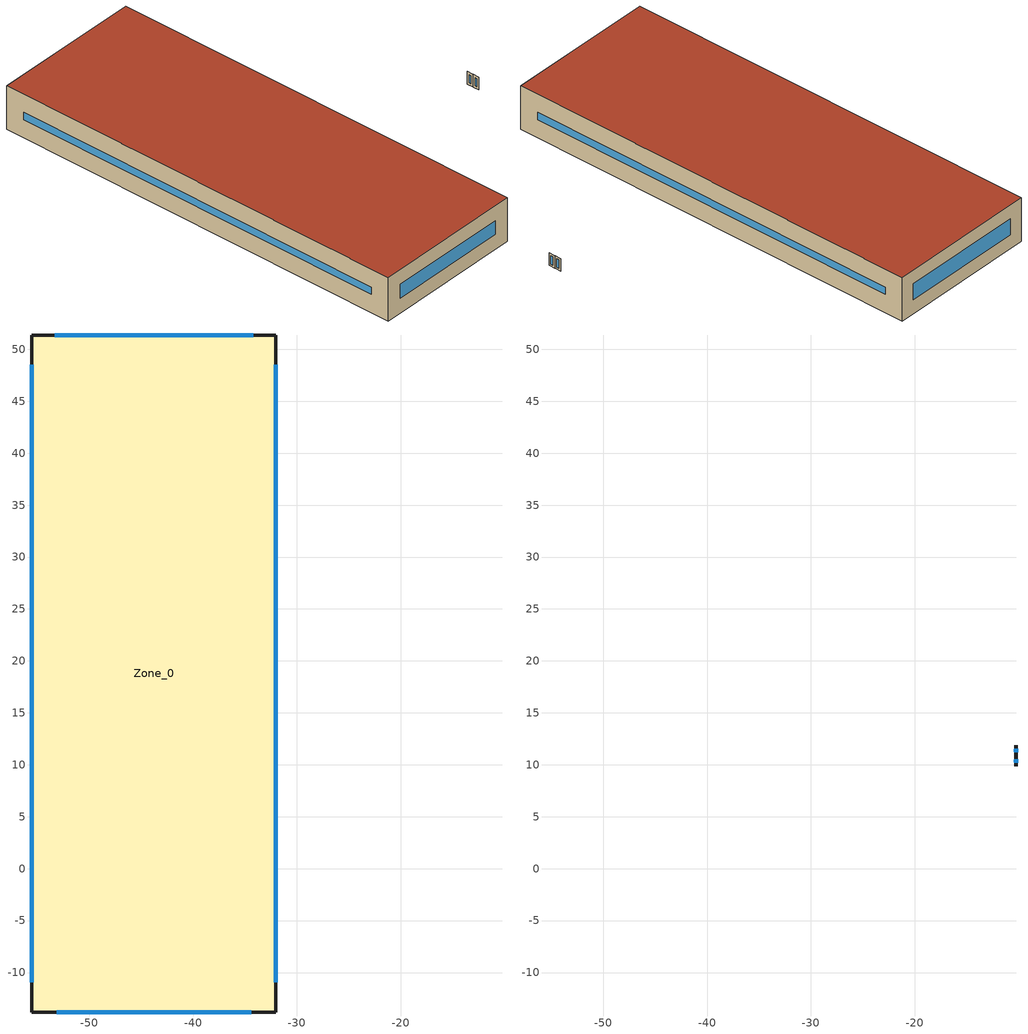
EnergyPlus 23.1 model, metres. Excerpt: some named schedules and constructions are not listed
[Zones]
Zone_0
 floor outside (90.1-2019 Nonresidential CZ 0 Exterior Floor (Mass)): -55.51,-13.8 -55.51,51.38 -32.03,51.38 -32.03,-13.8 z44.23
 wall outside (90.1-2019 Nonresidential CZ 0 Exterior Wall (Mass)): -55.51,-13.8 -32.03,-13.8 -32.03,51.38 -55.51,51.38 -55.51,-13.8 z44.23:51.12
 window (90.1-2019 Nonresidential CZ 0 Glazing (Operable)): -53.14,-13.8 -34.4,-13.8 z46.59:48.75; -32.03,-10.92 -32.03,48.5 / -55.51,48.5 -55.51,-10.92 z47.11:48.24; -34.21,51.38 -53.33,51.38 z46.4:48.94
 roof outside (90.1-2019 Nonresidential CZ 0 Exterior Roof (Mass)): -55.51,-13.8 -32.03,-13.8 -32.03,51.38 -55.51,51.38 z51.12
Zone_1
 wall outside (90.1-2019 Nonresidential CZ 0 Exterior Wall (Mass)): -10.25,9.87 -10.25,10.85 / -10.29,10.85 -10.29,9.87 z45.43:47.43
 window (90.1-2019 Nonresidential CZ 0 Glazing (Operable)): -10.25,10.18 -10.25,10.54 z45.74:47.12; -10.29,10.47 -10.29,10.24 z45.81:47.06
Zone_2
 wall outside (90.1-2019 Nonresidential CZ 0 Exterior Wall (Mass)): -10.25,10.88 -10.25,11.87 / -10.29,11.87 -10.29,10.88 z45.43:47.43
 window (90.1-2019 Nonresidential CZ 0 Glazing (Operable)): -10.25,11.2 -10.25,11.55 z45.74:47.12; -10.29,11.49 -10.29,11.26 z45.81:47.06
[Schedule:Week:Daily]
NatVentAvail_Zone_1_27: a3ddb982-a8b4-4c86-936a-c4b22557b94b, 8dd974ff-2852-4c96-8037-1f0c0639ccc6, 4f174872-cb69-4d49-911e-47e01b034800, 8a315eb1-c3ac-453f-b2a1-a8178dc7aa4f, 07aa7a88-ed23-4105-bd3b-93503a2eaecc, 94a025e5-d79d-481c-bd03-1745ab2c3135, 08ed23d6-d29a-4a5f-bc4a-b359d9b084d1, a3ddb982-a8b4-4c86-936a-c4b22557b94b, a3ddb982-a8b4-4c86-936a-c4b22557b94b, a3ddb982-a8b4-4c86-936a-c4b22557b94b, a3ddb982-a8b4-4c86-936a-c4b22557b94b, a3ddb982-a8b4-4c86-936a-c4b22557b94b
NatVentAvail_Zone_1_28: 5cc429c9-1219-4e54-a546-e8156ed05995, 2f0916d3-5aa8-40d5-96f4-3f4700e4f6f7, 625e7360-25c7-4b28-bf0d-b9e2e3979743, a6bee1c7-75b9-4551-be88-ef6f4c7f14a6, c565cc08-de63-4037-ba5e-1c865849f983, 22d503ba-70f1-418c-be34-201ed667244c, e8b530bf-adb3-4377-b331-dbc6495865ff, 5cc429c9-1219-4e54-a546-e8156ed05995, 5cc429c9-1219-4e54-a546-e8156ed05995, 5cc429c9-1219-4e54-a546-e8156ed05995, 5cc429c9-1219-4e54-a546-e8156ed05995, 5cc429c9-1219-4e54-a546-e8156ed05995
NatVentAvail_Zone_1_29: abbd897a-9777-4204-83c6-f36806157466, 068a6614-4034-45c6-a693-1c9bd8334cb4, d0d9f63d-119c-41df-86b0-28b5134e9281, 95681ab5-4f10-45ba-8db0-6fb9cf75d888, c565cc08-de63-4037-ba5e-1c865849f983, c565cc08-de63-4037-ba5e-1c865849f983, 3bfd8748-dcc2-4978-b0f6-b7d9a67d3ba9, abbd897a-9777-4204-83c6-f36806157466, abbd897a-9777-4204-83c6-f36806157466, abbd897a-9777-4204-83c6-f36806157466, abbd897a-9777-4204-83c6-f36806157466, abbd897a-9777-4204-83c6-f36806157466
NatVentAvail_Zone_1_30: 158afe56-b436-48b6-b396-7d04fcc8f9c3, e3a09d99-bf16-4b9a-a000-3eb5f98f27c1, 25c380fc-c16c-4d72-825c-31d45c4c22bf, d35d6cca-5cbb-4f86-b2e5-5b65c849d1a4, da57180b-e040-48f6-a7a3-54eb66db3b17, 40f15f9a-316a-4676-be47-697ba12fff61, 6c4955ba-c62a-46c2-8e0e-e7d4e53f4e69, 158afe56-b436-48b6-b396-7d04fcc8f9c3, 158afe56-b436-48b6-b396-7d04fcc8f9c3, 158afe56-b436-48b6-b396-7d04fcc8f9c3, 158afe56-b436-48b6-b396-7d04fcc8f9c3, 158afe56-b436-48b6-b396-7d04fcc8f9c3
NatVentAvail_Zone_1_31: 949aaf25-b56d-4433-8a95-d66233f922dd, 2be63cc9-cb93-4be1-b628-3933b08431c0, d0d9f63d-119c-41df-86b0-28b5134e9281, de33ce06-b5c8-481e-90ab-41b6bbc30142, a14459e3-7d5e-4b79-bfd0-cdb648643357, 887f1360-5bea-43a5-b517-235d2cf241ce, dc216ad1-d7d7-4a08-afbc-7a25ce843104, 949aaf25-b56d-4433-8a95-d66233f922dd, 949aaf25-b56d-4433-8a95-d66233f922dd, 949aaf25-b56d-4433-8a95-d66233f922dd, 949aaf25-b56d-4433-8a95-d66233f922dd, 949aaf25-b56d-4433-8a95-d66233f922dd
NatVentAvail_Zone_1_32: 51e1098d-2beb-4674-bcc4-8081044de32b, f9429194-eb63-4879-82d9-f32ec3e33e54, 6801431b-10f4-4a88-9dfd-7a423e01a8c1, 8698f10a-188a-4937-b89d-d8038f577c6f, 8be2b401-1f85-4017-9161-513b07c7c6c3, bcbb6994-f614-416e-bd99-f4ca29caf2f7, 8932cffb-88ba-40ec-9cc3-cd23a9403b30, 51e1098d-2beb-4674-bcc4-8081044de32b, 51e1098d-2beb-4674-bcc4-8081044de32b, 51e1098d-2beb-4674-bcc4-8081044de32b, 51e1098d-2beb-4674-bcc4-8081044de32b, 51e1098d-2beb-4674-bcc4-8081044de32b
NatVentAvail_Zone_1_33: 73f7a2c9-b45e-4c2d-868d-fe1ed9f3972f, ed9ecc3e-3d52-4ca0-a15e-b8f0d09b5a64, cbf6ffff-4d0f-495e-a40d-adc3c8663661, 95d068e5-d87c-462e-8a31-8932c51dae97, c056a345-c9ea-4b8e-8ae5-2ea56b0b31f6, c42679f0-4dd6-4272-af7a-d429e6d9104d, 72096df5-6473-48e7-b08f-098cfa516e1b, 73f7a2c9-b45e-4c2d-868d-fe1ed9f3972f, 73f7a2c9-b45e-4c2d-868d-fe1ed9f3972f, 73f7a2c9-b45e-4c2d-868d-fe1ed9f3972f, 73f7a2c9-b45e-4c2d-868d-fe1ed9f3972f, 73f7a2c9-b45e-4c2d-868d-fe1ed9f3972f
NatVentAvail_Zone_1_34: b4fa0a40-f68b-4589-bf0c-9132dd99a9ee, 9bb5e7c5-07ca-41cc-94d6-72b67f3fa383, e22bcd1d-7d83-47e3-baad-a6c227aadacd, 7144a67b-16c9-4c05-b0b0-3ba6d47bd805, a4bf391d-feb9-44a9-a048-a40ae14fa777, a19e3bcc-40e8-46e3-94e1-436a09226242, 9c15fd59-1a8b-46da-945b-c3cec254eff6, b4fa0a40-f68b-4589-bf0c-9132dd99a9ee, b4fa0a40-f68b-4589-bf0c-9132dd99a9ee, b4fa0a40-f68b-4589-bf0c-9132dd99a9ee, b4fa0a40-f68b-4589-bf0c-9132dd99a9ee, b4fa0a40-f68b-4589-bf0c-9132dd99a9ee
NatVentAvail_Zone_1_35: 9ac3dd83-c720-4640-9ac5-ccc74f95c989, 7fcbf270-8c33-4e28-8804-8f5077968bfa, f3358db2-ad01-44fc-a4f3-2f1cc2f61492, 1ef7d5d8-ed01-45b7-aa33-6e1e3a318a7a, e4b3be11-cf16-4669-acc2-901b115070b0, fa8d8ce7-2c50-4f86-b5da-c4ec035769b1, 39b307e6-b397-4b04-b360-e68efff6bc3a, 9ac3dd83-c720-4640-9ac5-ccc74f95c989, 9ac3dd83-c720-4640-9ac5-ccc74f95c989, 9ac3dd83-c720-4640-9ac5-ccc74f95c989, 9ac3dd83-c720-4640-9ac5-ccc74f95c989, 9ac3dd83-c720-4640-9ac5-ccc74f95c989
NatVentAvail_Zone_1_36: 7703a1ae-869c-47a3-8899-fc48b75663cc, 3e0b724a-cc3c-411d-83d7-a772b656e53d, 4b0cf2f7-36d1-4c26-8876-a6756c86e2fd, 0eecd0b2-1678-4526-9bd2-8c22e848f2d7, 74716b0b-f59b-4d16-8da8-3a25217b7f8b, 6d8a1c5e-378b-49fd-9e0e-f4d640c96486, cc8a48a4-6d60-4933-9309-7011be031f1f, 7703a1ae-869c-47a3-8899-fc48b75663cc, 7703a1ae-869c-47a3-8899-fc48b75663cc, 7703a1ae-869c-47a3-8899-fc48b75663cc, 7703a1ae-869c-47a3-8899-fc48b75663cc, 7703a1ae-869c-47a3-8899-fc48b75663cc
NatVentAvail_Zone_1_37: c565cc08-de63-4037-ba5e-1c865849f983, bc94bbaa-8cb0-4824-9b3c-f47b1ff26f80, ba5de648-9f9f-4e8d-80c8-2dbd420198b9, d4044a16-c4dd-47b3-9f93-6783278775b9, 27f65059-973a-4a21-a096-45ce2709f5ce, 9b6b7402-9aa5-420d-b6fc-a80ae0f79a26, f88fc693-dd15-47cd-8511-05b18a7ff29f, c565cc08-de63-4037-ba5e-1c865849f983, c565cc08-de63-4037-ba5e-1c865849f983, c565cc08-de63-4037-ba5e-1c865849f983, c565cc08-de63-4037-ba5e-1c865849f983, c565cc08-de63-4037-ba5e-1c865849f983
NatVentAvail_Zone_1_38: a7a01a8d-deb8-4c78-83ca-9c111cdaeb06, c5288443-6b4c-4517-b27c-006f332842da, 7703a1ae-869c-47a3-8899-fc48b75663cc, 5ffcff4a-0c3d-4071-b59b-f9e0a0e655c9, d9047db2-03e9-463d-b6cd-2d7983c79800, b757c5aa-ecc0-4c93-ba78-fb05316a5c9c, 985b0d10-6fc6-46fe-8557-f51d521f4250, a7a01a8d-deb8-4c78-83ca-9c111cdaeb06, a7a01a8d-deb8-4c78-83ca-9c111cdaeb06, a7a01a8d-deb8-4c78-83ca-9c111cdaeb06, a7a01a8d-deb8-4c78-83ca-9c111cdaeb06, a7a01a8d-deb8-4c78-83ca-9c111cdaeb06
NatVentAvail_Zone_1_39: 0b9a1c1d-572c-4c79-9984-54bc384f8e54, 4ed73d7c-c546-4c41-8f91-324e4695b6e2, 32d6acea-3203-47fa-98ee-12af72abac94, 136843ea-e391-418b-bb84-636cdfe02699, 7947ba40-fc8d-4b1f-bbbc-af2ec6f8377d, 89e6d654-5a85-4acb-844e-e8385df69b7e, c565cc08-de63-4037-ba5e-1c865849f983, 0b9a1c1d-572c-4c79-9984-54bc384f8e54, 0b9a1c1d-572c-4c79-9984-54bc384f8e54, 0b9a1c1d-572c-4c79-9984-54bc384f8e54, 0b9a1c1d-572c-4c79-9984-54bc384f8e54, 0b9a1c1d-572c-4c79-9984-54bc384f8e54
NatVentAvail_Zone_1_40: 95681ab5-4f10-45ba-8db0-6fb9cf75d888, 79c74e35-8f85-41db-a2c4-53b9d5295d33, a8a9fc48-67db-4f71-81a2-778dc094c278, 13384fd9-bc2d-418e-b191-0b8ff4ed381c, 41eeede1-9856-47be-8aef-cdb8912a5bd6, 8fe12ec8-5642-4127-b62c-a6b0b282dca1, 168f19ae-7c16-47cf-86a4-25b856711845, 95681ab5-4f10-45ba-8db0-6fb9cf75d888, 95681ab5-4f10-45ba-8db0-6fb9cf75d888, 95681ab5-4f10-45ba-8db0-6fb9cf75d888, 95681ab5-4f10-45ba-8db0-6fb9cf75d888, 95681ab5-4f10-45ba-8db0-6fb9cf75d888
NatVentAvail_Zone_1_41: 8b7e82bf-f188-4149-9a29-054510c859b8, c7fad08b-f55d-421c-9ddc-141039838812, 4e434c66-3ea5-41c3-85b6-29da9b881785, 3b0e7471-b9a4-4e12-bb09-0b6fb1881cdb, d06c270d-1434-4cb2-991c-3c859b000762, b718a7f0-759e-462c-9df4-187a7a467625, 2b8ec1df-8513-4a96-ab5c-1f252aded70e, 8b7e82bf-f188-4149-9a29-054510c859b8, 8b7e82bf-f188-4149-9a29-054510c859b8, 8b7e82bf-f188-4149-9a29-054510c859b8, 8b7e82bf-f188-4149-9a29-054510c859b8, 8b7e82bf-f188-4149-9a29-054510c859b8
NatVentAvail_Zone_1_42: d44e7809-2012-4269-812c-43addb709048, be193903-608a-4f34-8b7e-d78e55a9e99d, 7c601fc8-7386-4350-97a9-fb171ed6d618, 6366464d-3349-4bc9-8594-98377838b850, aa0c3a3d-a6ca-4009-9e24-b6fa3d8b42eb, 5470f373-57ec-49db-bfae-0d73cd5be602, df1e1b21-e92d-4c99-95bc-5d628ea63001, d44e7809-2012-4269-812c-43addb709048, d44e7809-2012-4269-812c-43addb709048, d44e7809-2012-4269-812c-43addb709048, d44e7809-2012-4269-812c-43addb709048, d44e7809-2012-4269-812c-43addb709048
NatVentAvail_Zone_1_43: c40c142d-7f07-4bd7-981c-0174b5953e29, c4d1e498-a98a-430f-a09b-f92613169fc7, ecec3392-f81c-46a1-a1c0-da1df5b927e4, 3dc46ea2-4ae5-49fd-8d8b-934ed91799c5, c981332e-5040-4088-a410-77173c7b0cc1, 9f853e39-9b4c-4aa9-a362-8d86017407cc, c57e3602-87c5-4721-8214-17c136be5284, c40c142d-7f07-4bd7-981c-0174b5953e29, c40c142d-7f07-4bd7-981c-0174b5953e29, c40c142d-7f07-4bd7-981c-0174b5953e29, c40c142d-7f07-4bd7-981c-0174b5953e29, c40c142d-7f07-4bd7-981c-0174b5953e29
NatVentAvail_Zone_1_44: fb7e9f9c-d1be-4810-ac78-08c6953f6e99, 673214c2-8d6f-4b0e-a66b-61d32dfa6a3e, ea4e8e83-9bd7-4cc6-8a29-5ab8cd65c259, 60305899-63ce-4be1-8a16-55251b31c575, b581ae19-1cc9-4685-a3ae-47d81886751c, 09f95e4f-359d-428b-aef6-1649f66613a6, d662655b-2906-4931-a100-51777677836d, fb7e9f9c-d1be-4810-ac78-08c6953f6e99, fb7e9f9c-d1be-4810-ac78-08c6953f6e99, fb7e9f9c-d1be-4810-ac78-08c6953f6e99, fb7e9f9c-d1be-4810-ac78-08c6953f6e99, fb7e9f9c-d1be-4810-ac78-08c6953f6e99
NatVentAvail_Zone_1_45: b04984ee-4472-42c1-8e93-0e1b864433e5, e3a09d99-bf16-4b9a-a000-3eb5f98f27c1, 36b6fda9-16d8-4b8a-94b0-b4539b77ce27, a9ac1261-f77c-4ddf-b142-ef0688c5c958, 32d6acea-3203-47fa-98ee-12af72abac94, e278aa4f-b609-4d1d-b4bf-77fc8f89f070, b04984ee-4472-42c1-8e93-0e1b864433e5, b04984ee-4472-42c1-8e93-0e1b864433e5, b04984ee-4472-42c1-8e93-0e1b864433e5, b04984ee-4472-42c1-8e93-0e1b864433e5, b04984ee-4472-42c1-8e93-0e1b864433e5, b04984ee-4472-42c1-8e93-0e1b864433e5
NatVentAvail_Zone_1_46: 07a92efd-4ebb-41e9-ac12-8604c0ee4d55, be193903-608a-4f34-8b7e-d78e55a9e99d, d5f259dd-4acb-4bd4-9aa3-d06a43264832, 24761831-9667-43cf-bb19-d605e2808de6, 23ec09f3-07f2-425f-936c-3acc9e45fe57, be109093-7f95-4ea2-bbed-aff1adfba24d, 6f191360-0138-4839-8860-b7697caa4046, 07a92efd-4ebb-41e9-ac12-8604c0ee4d55, 07a92efd-4ebb-41e9-ac12-8604c0ee4d55, 07a92efd-4ebb-41e9-ac12-8604c0ee4d55, 07a92efd-4ebb-41e9-ac12-8604c0ee4d55, 07a92efd-4ebb-41e9-ac12-8604c0ee4d55
NatVentAvail_Zone_1_47: c8c0f3b4-473e-480a-9ba2-8d7ede93b2ed, da2bd453-81e3-4f87-bb89-48a027d775fd, f4bd9ef3-c5c2-47c2-8d4c-15cf94b8e2bf, 47fdee46-80a5-495a-b105-f517844d27db, c4c8ef07-446c-4a3f-bb55-0b1efc85362a, 30430fed-d305-43a7-bb60-4dbf0a337260, e44dcb9f-0d2e-45c8-b8c9-4975ac81c215, c8c0f3b4-473e-480a-9ba2-8d7ede93b2ed, c8c0f3b4-473e-480a-9ba2-8d7ede93b2ed, c8c0f3b4-473e-480a-9ba2-8d7ede93b2ed, c8c0f3b4-473e-480a-9ba2-8d7ede93b2ed, c8c0f3b4-473e-480a-9ba2-8d7ede93b2ed
NatVentAvail_Zone_1_48: 93058e97-4d7d-4eae-afa9-4b43bea50d95, 0089d4d3-e5ab-46de-9c92-e7264c8a1e75, 5cdfd48e-b362-4878-926a-fed037ca966e, 3fa61680-b677-4920-a03e-d65cc41b9913, 44913723-f6ef-42f8-b838-c4805a7f51de, 38b28ace-6154-46ed-8fd1-459466078fe1, f64eb1cf-3781-42ad-88bf-2cc42f338b4d, 93058e97-4d7d-4eae-afa9-4b43bea50d95, 93058e97-4d7d-4eae-afa9-4b43bea50d95, 93058e97-4d7d-4eae-afa9-4b43bea50d95, 93058e97-4d7d-4eae-afa9-4b43bea50d95, 93058e97-4d7d-4eae-afa9-4b43bea50d95
NatVentAvail_Zone_1_49: b97819ae-af04-4d64-85b1-6fefe5ca88fc, 32dfa9ca-8dff-4c8c-b1dc-d70de5bde42a, 45d0ccc7-b4a1-4998-b7f3-65b0a55d20e8, 748ca3f3-5906-44cb-8db6-5ec1aad33ccd, 796538e4-cab1-4ca5-bc55-df9371d69e44, 8b6a2c50-0b45-499a-9947-ff770d243b49, 9bb0d498-ab9a-4e38-be00-ce6b2a6b5d28, b97819ae-af04-4d64-85b1-6fefe5ca88fc, b97819ae-af04-4d64-85b1-6fefe5ca88fc, b97819ae-af04-4d64-85b1-6fefe5ca88fc, b97819ae-af04-4d64-85b1-6fefe5ca88fc, b97819ae-af04-4d64-85b1-6fefe5ca88fc
NatVentAvail_Zone_1_50: 27ad3507-0019-4528-8394-2cf403d91f9f, a8a9fc48-67db-4f71-81a2-778dc094c278, 1146241a-b6a0-4d80-bb87-ea13bcd102f6, db1d4700-f7ea-456e-85cc-489fffc97005, 10c43423-1bb4-4190-95e2-b6623267399c, 972d795e-1457-47f1-a61e-b2ecc7dd0339, 51f4f68f-5568-4439-9f76-bd571115f28a, 27ad3507-0019-4528-8394-2cf403d91f9f, 27ad3507-0019-4528-8394-2cf403d91f9f, 27ad3507-0019-4528-8394-2cf403d91f9f, 27ad3507-0019-4528-8394-2cf403d91f9f, 27ad3507-0019-4528-8394-2cf403d91f9f
NatVentAvail_Zone_1_51: cbc070be-6eaa-4d86-b674-efbd3b568727, 890ab185-7ae8-467e-9f7e-5219482820f0, da84fd05-b74d-444f-9bc0-16c8d890b6c9, d286e0b7-9a8a-468a-814a-201594526520, 4baee004-aac3-4cd5-bb6c-b0e9cddc8b12, 9d94a5c5-24eb-46ac-9021-e82e0560b42e, 887f1360-5bea-43a5-b517-235d2cf241ce, cbc070be-6eaa-4d86-b674-efbd3b568727, cbc070be-6eaa-4d86-b674-efbd3b568727, cbc070be-6eaa-4d86-b674-efbd3b568727, cbc070be-6eaa-4d86-b674-efbd3b568727, cbc070be-6eaa-4d86-b674-efbd3b568727
NatVentAvail_Zone_1_52: 5d592f6f-bc53-4f59-9500-7a0e1354d19b, 5d592f6f-bc53-4f59-9500-7a0e1354d19b, 5d592f6f-bc53-4f59-9500-7a0e1354d19b, 5d592f6f-bc53-4f59-9500-7a0e1354d19b, 5d592f6f-bc53-4f59-9500-7a0e1354d19b, 5d592f6f-bc53-4f59-9500-7a0e1354d19b, 5d592f6f-bc53-4f59-9500-7a0e1354d19b, 5d592f6f-bc53-4f59-9500-7a0e1354d19b, 5d592f6f-bc53-4f59-9500-7a0e1354d19b, 5d592f6f-bc53-4f59-9500-7a0e1354d19b, 5d592f6f-bc53-4f59-9500-7a0e1354d19b, 5d592f6f-bc53-4f59-9500-7a0e1354d19b
CoolAvail_Zone_2_0: a493f7eb-ac22-4c24-8b95-223bc57e5f8a, d7c1ee46-c17b-4b22-995e-77f59b985411, 91449978-6be8-43cc-90f6-955abb754624, 06b488e4-a5da-479f-a84a-e8528a8d7505, bc65930f-3bde-48a5-9ad9-d8b33382ec52, f20311d5-b306-4a63-b433-b0d187a8a41c, 7be669b9-8fa4-4b94-b89b-4a30d76bf14f, a493f7eb-ac22-4c24-8b95-223bc57e5f8a, a493f7eb-ac22-4c24-8b95-223bc57e5f8a, a493f7eb-ac22-4c24-8b95-223bc57e5f8a, a493f7eb-ac22-4c24-8b95-223bc57e5f8a, a493f7eb-ac22-4c24-8b95-223bc57e5f8a
CoolAvail_Zone_2_1: 36a24ebf-3918-4cea-8498-4209c6a35a7e, 217a84e8-470e-4ed6-9423-55458d63a6f7, 4eda458d-8f94-49bc-9f8d-6976c3094929, cadfbe60-5eaf-4655-8af3-c3c273ada97d, e3e252a1-6454-4a8a-af9f-6fa0eb444702, 447ab99c-939f-4522-ae7a-0786ff7caa3d, 78826777-4c59-4fc3-9f71-d4177776f08a, 36a24ebf-3918-4cea-8498-4209c6a35a7e, 36a24ebf-3918-4cea-8498-4209c6a35a7e, 36a24ebf-3918-4cea-8498-4209c6a35a7e, 36a24ebf-3918-4cea-8498-4209c6a35a7e, 36a24ebf-3918-4cea-8498-4209c6a35a7e
CoolAvail_Zone_2_2: 65aac8ce-f04e-4ee3-818d-c0adce261c92, f8a90dcc-2f9e-4d0b-850e-8dc511864f80, e3e252a1-6454-4a8a-af9f-6fa0eb444702, f00bf59c-b602-4b44-9337-c60a7aafaf37, d7c1ee46-c17b-4b22-995e-77f59b985411, b8064f59-f19f-44b8-b682-92f1c93434f1, 6f31de60-0781-42f0-8da8-c2ac820eb07a, 65aac8ce-f04e-4ee3-818d-c0adce261c92, 65aac8ce-f04e-4ee3-818d-c0adce261c92, 65aac8ce-f04e-4ee3-818d-c0adce261c92, 65aac8ce-f04e-4ee3-818d-c0adce261c92, 65aac8ce-f04e-4ee3-818d-c0adce261c92
CoolAvail_Zone_2_3: db0d5624-6bb5-4e08-bebb-30f46869eb80, 0712d81e-ec09-4990-ba9a-6332e0511637, 2068659b-3c3b-4076-93ca-0e60d9aaa5df, c9643d9c-fa7f-4171-be83-f827ec82b87a, 573255ec-70a4-49f2-ac34-43d02a78882f, a493f7eb-ac22-4c24-8b95-223bc57e5f8a, 221cd3c7-c5ea-4b9d-91ba-c91c6ac8b977, db0d5624-6bb5-4e08-bebb-30f46869eb80, db0d5624-6bb5-4e08-bebb-30f46869eb80, db0d5624-6bb5-4e08-bebb-30f46869eb80, db0d5624-6bb5-4e08-bebb-30f46869eb80, db0d5624-6bb5-4e08-bebb-30f46869eb80
CoolAvail_Zone_2_4: 7103bb17-dc5b-4e66-8e87-05b5ddefd211, 6c9f1885-629b-45d4-817b-c471f88d25e7, 06e823b8-ebd9-4803-b4af-29b1b51eee49, 11bf98a1-8ad0-43b5-a20a-0698a6e373d1, e74ccb12-6214-48c5-850a-6f188ee99b0e, 7d87c18e-c9bc-4396-987e-c906f64fefff, 6c9f1885-629b-45d4-817b-c471f88d25e7, 7103bb17-dc5b-4e66-8e87-05b5ddefd211, 7103bb17-dc5b-4e66-8e87-05b5ddefd211, 7103bb17-dc5b-4e66-8e87-05b5ddefd211, 7103bb17-dc5b-4e66-8e87-05b5ddefd211, 7103bb17-dc5b-4e66-8e87-05b5ddefd211
CoolAvail_Zone_2_5: 2a80241a-9ee8-4912-9847-355c236d37a6, d01bf3bf-6510-42aa-b53b-fddb73a5dec9, 2c94e66e-4662-4d45-bd34-b6d0c0b73382, 7fb790d1-fcb1-4cf1-a21c-a52e50b2c156, f7ad43fc-784b-4caa-9e28-6922ba523aa5, caa26709-ab83-4932-83ac-f65ae9ec403b, bcf9debf-55a7-4a09-8828-7066996b098b, 2a80241a-9ee8-4912-9847-355c236d37a6, 2a80241a-9ee8-4912-9847-355c236d37a6, 2a80241a-9ee8-4912-9847-355c236d37a6, 2a80241a-9ee8-4912-9847-355c236d37a6, 2a80241a-9ee8-4912-9847-355c236d37a6
CoolAvail_Zone_2_6: 21b18339-6982-4406-8cf3-60c809f05cd4, e22bcd1d-7d83-47e3-baad-a6c227aadacd, 0bb7a831-7eb4-405b-be02-1859390a0d5a, ae55949b-74cd-4ab2-8723-0564bd2797f2, c625a8a7-e6d5-428e-b4e5-9d2e3c96999c, 1c65a318-525a-4ec2-9de7-fba0be242a9d, 5f232e48-84ff-42ae-881d-7e8e3ac492e5, 21b18339-6982-4406-8cf3-60c809f05cd4, 21b18339-6982-4406-8cf3-60c809f05cd4, 21b18339-6982-4406-8cf3-60c809f05cd4, 21b18339-6982-4406-8cf3-60c809f05cd4, 21b18339-6982-4406-8cf3-60c809f05cd4
CoolAvail_Zone_2_7: 480735ca-ad3e-43a6-9642-106203e9d3f9, ea1509e6-1228-4916-b1bb-0f4b12b1b0f6, 134be108-06c9-4bf7-804c-8415f3c8f735, f9c03b20-9565-49b6-9ed0-3ad0d420a8c4, ca674022-1fff-40c2-955e-d640058b116e, fee8eb51-5adb-4df3-9485-373f9eb71f2b, c7c332a2-65b9-4ac8-811d-f5a13fef5705, 480735ca-ad3e-43a6-9642-106203e9d3f9, 480735ca-ad3e-43a6-9642-106203e9d3f9, 480735ca-ad3e-43a6-9642-106203e9d3f9, 480735ca-ad3e-43a6-9642-106203e9d3f9, 480735ca-ad3e-43a6-9642-106203e9d3f9
CoolAvail_Zone_2_8: 67d87882-3987-48bc-89a6-02c40797fc8d, 40c5c5b0-8472-4d2e-b2b3-90867aa60f3b, c3ea4385-1abe-4c03-a79f-9d8ca5530808, 7765487f-c636-4f95-919b-1113c14fdf73, 6c5ba8e7-9bd3-4220-8301-4a8141555f2b, a83527ca-8caa-4d19-a1d9-4313e25d59e8, b4adbdc2-1b7a-4a6f-aaa8-b354a54e8cb6, 67d87882-3987-48bc-89a6-02c40797fc8d, 67d87882-3987-48bc-89a6-02c40797fc8d, 67d87882-3987-48bc-89a6-02c40797fc8d, 67d87882-3987-48bc-89a6-02c40797fc8d, 67d87882-3987-48bc-89a6-02c40797fc8d
CoolAvail_Zone_2_9: c8c52849-10f8-4163-a0db-d95b318027b7, 3d4926fc-cf0e-46d5-8221-5d61105f0698, b4adbdc2-1b7a-4a6f-aaa8-b354a54e8cb6, bc52ce95-d3ca-468c-9961-97cca786bc9c, 85cc4481-a1fa-4005-8499-b4183e66d2c4, 23489684-cefd-4910-a043-9893fea4312e, 15c1f1c8-775f-4d8c-b8ae-ca0cba83f43d, c8c52849-10f8-4163-a0db-d95b318027b7, c8c52849-10f8-4163-a0db-d95b318027b7, c8c52849-10f8-4163-a0db-d95b318027b7, c8c52849-10f8-4163-a0db-d95b318027b7, c8c52849-10f8-4163-a0db-d95b318027b7
CoolAvail_Zone_2_10: a3d15935-e0ed-4255-a05c-f0d025d5233e, b4adbdc2-1b7a-4a6f-aaa8-b354a54e8cb6, a1f14d44-03ee-4644-ad2f-66c3a566ea9c, c685c708-4632-45ee-9297-6ae583d4d703, f7c538ba-eca6-4917-a535-478869f49072, 1badf92f-b24a-4f6a-b6a6-f6057513143a, 38b7972e-d496-41ed-a9dd-11aa6a564dbd, a3d15935-e0ed-4255-a05c-f0d025d5233e, a3d15935-e0ed-4255-a05c-f0d025d5233e, a3d15935-e0ed-4255-a05c-f0d025d5233e, a3d15935-e0ed-4255-a05c-f0d025d5233e, a3d15935-e0ed-4255-a05c-f0d025d5233e
CoolAvail_Zone_2_11: b4adbdc2-1b7a-4a6f-aaa8-b354a54e8cb6, 763014ad-9510-4c82-8bdf-461044212a0a, d305b14f-bda8-40cd-84c1-243b87b24e8e, afed40ae-49e0-478f-9774-8fdd38d901fd, 79797284-3f17-4d40-b558-87ead6ee642b, efb5047c-4ff8-4424-8e4b-29c2dff8ddef, ae35edfc-ff42-4d2c-aee9-3a2c4902d573, b4adbdc2-1b7a-4a6f-aaa8-b354a54e8cb6, b4adbdc2-1b7a-4a6f-aaa8-b354a54e8cb6, b4adbdc2-1b7a-4a6f-aaa8-b354a54e8cb6, b4adbdc2-1b7a-4a6f-aaa8-b354a54e8cb6, b4adbdc2-1b7a-4a6f-aaa8-b354a54e8cb6
CoolAvail_Zone_2_12: 3183985a-7ff8-46c7-825e-bc954a96336a, 90e81906-7636-426a-ae31-623f755a3736, b4af6617-1b2d-4035-a7a4-aa654c45419e, 3f6cf866-87af-417c-aa5f-3bd5ba0b28df, 79aa07ef-60ca-40bb-9114-03556c90c896, dc888594-19fb-43d1-b3c4-bebd3428b366, 8eaf2864-f198-4af3-bbc4-0c81f946f8f6, 3183985a-7ff8-46c7-825e-bc954a96336a, 3183985a-7ff8-46c7-825e-bc954a96336a, 3183985a-7ff8-46c7-825e-bc954a96336a, 3183985a-7ff8-46c7-825e-bc954a96336a, 3183985a-7ff8-46c7-825e-bc954a96336a
CoolAvail_Zone_2_13: 204d4743-bd4f-4a94-914d-ef0f8d86a0bc, 09910526-8e89-4572-b216-6137d1d9d171, 1357872b-2847-4a55-8dc8-190df95bbcdf, a6ac851c-effa-449a-81f4-e2ee1805f5e3, f2b68016-ef31-482a-a5e1-38b0af3b7650, 0088402f-e8df-499e-9ace-0b24f2159d16, a7293de0-bd5b-485e-9417-c5e7eb967fc9, 204d4743-bd4f-4a94-914d-ef0f8d86a0bc, 204d4743-bd4f-4a94-914d-ef0f8d86a0bc, 204d4743-bd4f-4a94-914d-ef0f8d86a0bc, 204d4743-bd4f-4a94-914d-ef0f8d86a0bc, 204d4743-bd4f-4a94-914d-ef0f8d86a0bc
CoolAvail_Zone_2_14: a6061178-ec29-4749-b09e-31fb51c5dfd5, 986e7aa5-9d16-4958-a50d-93a90524b54b, f99a0df6-4f5e-47d6-959b-c36fb41b2248, b2ae96c6-bc36-4fc9-a7c9-95cf6308eca1, 5d5176ca-1979-4ed6-9ef2-08d16927f5a5, 9a4b3053-ed64-4ea8-96fa-3372e58aa5e1, 6f983b43-8a15-47e8-b2eb-1628ce88e0e1, a6061178-ec29-4749-b09e-31fb51c5dfd5, a6061178-ec29-4749-b09e-31fb51c5dfd5, a6061178-ec29-4749-b09e-31fb51c5dfd5, a6061178-ec29-4749-b09e-31fb51c5dfd5, a6061178-ec29-4749-b09e-31fb51c5dfd5
CoolAvail_Zone_2_15: 825e47b2-c8a3-4e13-92eb-092cae8a121b, 505d5169-4e2b-4cb6-b031-756e94530a5e, 591e3097-1e03-4e20-8453-0bde57084b47, 1146241a-b6a0-4d80-bb87-ea13bcd102f6, 07943e5b-48fc-4a39-9e8c-db6ede6bc595, 564a6930-19d1-4949-b8d3-17d71b75b4c0, 84cea46f-b53a-4704-b1b8-5deb0cc98692, 825e47b2-c8a3-4e13-92eb-092cae8a121b, 825e47b2-c8a3-4e13-92eb-092cae8a121b, 825e47b2-c8a3-4e13-92eb-092cae8a121b, 825e47b2-c8a3-4e13-92eb-092cae8a121b, 825e47b2-c8a3-4e13-92eb-092cae8a121b
CoolAvail_Zone_2_16: 9c93f9b7-d190-4965-9059-25a883507a9a, e959c918-938f-4c10-bc40-b68b6ac5c5a2, c1cb0e06-de07-4268-89a2-f0cfa0663538, 61167581-6868-4cba-8479-3a4a2faf776d, 4d722b32-964b-4c19-89e3-d222a13d666d, 67118995-eef1-422d-9cbe-7677d2cf97d6, 5e64909e-0ee0-4f2c-81d2-a9a32ee52425, 9c93f9b7-d190-4965-9059-25a883507a9a, 9c93f9b7-d190-4965-9059-25a883507a9a, 9c93f9b7-d190-4965-9059-25a883507a9a, 9c93f9b7-d190-4965-9059-25a883507a9a, 9c93f9b7-d190-4965-9059-25a883507a9a
CoolAvail_Zone_2_17: 3e152d01-df55-407f-81e3-1c7ff115e645, cc3347b2-53ab-428b-a374-36889561da55, 105661d1-988d-42d3-9fd9-dbec30d0b0fb, f7016e3c-d0a3-4aca-8bf0-bf475c505d5f, 64266184-fd8a-4b1f-9576-c841d0165583, 2d9e44c4-9220-4d22-9219-8c36fb53a7d6, 6af6229d-bc54-424b-a211-cb57dd351e47, 3e152d01-df55-407f-81e3-1c7ff115e645, 3e152d01-df55-407f-81e3-1c7ff115e645, 3e152d01-df55-407f-81e3-1c7ff115e645, 3e152d01-df55-407f-81e3-1c7ff115e645, 3e152d01-df55-407f-81e3-1c7ff115e645
CoolAvail_Zone_2_18: aa5cdae2-2c21-4279-acfe-26559c804cb4, c97d0108-8057-4c90-a8d6-1cd60607cd3a, 289ed6f5-4098-432e-a9a7-432fe63e7893, aa5cdae2-2c21-4279-acfe-26559c804cb4, 4701d323-80f7-427f-a7bf-d7e09739a224, f8eaa1a0-4ca7-499e-ad7a-d7ee7f449510, e2cb1f52-aaa3-4a37-bb0a-5ea2006a21ba, aa5cdae2-2c21-4279-acfe-26559c804cb4, aa5cdae2-2c21-4279-acfe-26559c804cb4, aa5cdae2-2c21-4279-acfe-26559c804cb4, aa5cdae2-2c21-4279-acfe-26559c804cb4, aa5cdae2-2c21-4279-acfe-26559c804cb4
CoolAvail_Zone_2_19: 650148cc-db6c-44ec-9edb-eaa04419ba5d, b54f0af6-9daf-4ed3-84ea-228ec61f7dbc, 9422394b-8848-498c-a473-84d1cd9bee51, 21159c6a-1649-4c25-9763-64d21b2076dd, 9da747b9-8ca8-4025-bdc2-33fbc6f61cfe, e9e22078-3d2c-4eca-9364-4041af0a9e5c, 9f72c534-8e39-4266-a1ab-9851954ea5bc, 650148cc-db6c-44ec-9edb-eaa04419ba5d, 650148cc-db6c-44ec-9edb-eaa04419ba5d, 650148cc-db6c-44ec-9edb-eaa04419ba5d, 650148cc-db6c-44ec-9edb-eaa04419ba5d, 650148cc-db6c-44ec-9edb-eaa04419ba5d
CoolAvail_Zone_2_20: 1b1a4277-c766-423d-8a96-52c0f2752466, 0074cdfb-0ae1-40e2-bb4a-96a067b27808, 650148cc-db6c-44ec-9edb-eaa04419ba5d, fbb248a2-0300-4123-a271-c8ff49b22599, 887b587d-260a-4e99-991b-71b66f445c9e, 79790ec3-362a-4610-9304-b51685133921, 136f9386-1d18-4651-927b-65f748f66e33, 1b1a4277-c766-423d-8a96-52c0f2752466, 1b1a4277-c766-423d-8a96-52c0f2752466, 1b1a4277-c766-423d-8a96-52c0f2752466, 1b1a4277-c766-423d-8a96-52c0f2752466, 1b1a4277-c766-423d-8a96-52c0f2752466
CoolAvail_Zone_2_21: 4bc38a1f-a7dc-49d9-aa68-68bba16f8e8f, d01bf3bf-6510-42aa-b53b-fddb73a5dec9, 8dc8e3e0-54ef-4bf5-90f8-58936cf8e5ec, c4d1e498-a98a-430f-a09b-f92613169fc7, 5dbc5d25-936e-4399-854c-46ddf7620006, 48d83176-7659-497d-95d6-db3ef720b6a5, fbd8172a-6d0c-4b67-a949-23d8cb03d848, 4bc38a1f-a7dc-49d9-aa68-68bba16f8e8f, 4bc38a1f-a7dc-49d9-aa68-68bba16f8e8f, 4bc38a1f-a7dc-49d9-aa68-68bba16f8e8f, 4bc38a1f-a7dc-49d9-aa68-68bba16f8e8f, 4bc38a1f-a7dc-49d9-aa68-68bba16f8e8f
CoolAvail_Zone_2_22: 23ec09f3-07f2-425f-936c-3acc9e45fe57, 6aaa51e9-13de-4e2c-baa7-35a84604c0a4, 98d890b2-8b3a-4947-ac53-6a7fd840d30f, ab55c3e7-c92b-4c12-a237-1f681495a810, 5ecb320b-81c6-4aef-bfa5-0a9873763466, 07a92efd-4ebb-41e9-ac12-8604c0ee4d55, 873fe5e1-3493-4c0e-b40a-5f4bfefe42dd, 23ec09f3-07f2-425f-936c-3acc9e45fe57, 23ec09f3-07f2-425f-936c-3acc9e45fe57, 23ec09f3-07f2-425f-936c-3acc9e45fe57, 23ec09f3-07f2-425f-936c-3acc9e45fe57, 23ec09f3-07f2-425f-936c-3acc9e45fe57
CoolAvail_Zone_2_23: b4dcbdd3-0743-4461-b633-e6a6231bbea7, ba678e78-319b-4b68-9f26-96e653686080, 1512429e-5c2c-41d4-a129-db8d2c2cbe8c, 36877ae5-393d-4cf8-9f56-6d2f7694f994, 899ba603-2afe-491d-b17b-411d4494f1a7, 64cb41b1-f068-4329-a614-862db5124dd5, 9323d263-ba61-4a0f-af70-66479b1988e2, b4dcbdd3-0743-4461-b633-e6a6231bbea7, b4dcbdd3-0743-4461-b633-e6a6231bbea7, b4dcbdd3-0743-4461-b633-e6a6231bbea7, b4dcbdd3-0743-4461-b633-e6a6231bbea7, b4dcbdd3-0743-4461-b633-e6a6231bbea7
CoolAvail_Zone_2_24: 3ea00432-9688-4ba2-b3f2-d8dd695dba60, 55783ea8-90cd-4bb1-938f-80c010b1397b, cfafbe56-f5ec-45cb-b04d-0f6bbcc92a5d, 49161000-842c-4ce4-9017-3dfacc381e7c, c453ab6a-3b38-4c68-9081-75dd86a9906c, 58710bdd-ab3b-42bc-a402-16165acc58a7, b604db25-fbee-4e18-8ae1-b34e1ffcd8bf, 3ea00432-9688-4ba2-b3f2-d8dd695dba60, 3ea00432-9688-4ba2-b3f2-d8dd695dba60, 3ea00432-9688-4ba2-b3f2-d8dd695dba60, 3ea00432-9688-4ba2-b3f2-d8dd695dba60, 3ea00432-9688-4ba2-b3f2-d8dd695dba60
CoolAvail_Zone_2_25: f5610dfa-ae7c-40bf-a9a4-ee5612a60ca4, f849195b-d8ba-4b3a-a1ea-b682fcff3881, b04984ee-4472-42c1-8e93-0e1b864433e5, fe78b18b-af31-4b1d-97d1-261d2ec6208d, f096ea1b-104f-497d-a803-7f654ec2dfae, b7a5c643-933a-4a4b-aecd-5126c1bbaedb, 140ae53e-a78a-46d9-83a8-4e88505bbad4, f5610dfa-ae7c-40bf-a9a4-ee5612a60ca4, f5610dfa-ae7c-40bf-a9a4-ee5612a60ca4, f5610dfa-ae7c-40bf-a9a4-ee5612a60ca4, f5610dfa-ae7c-40bf-a9a4-ee5612a60ca4, f5610dfa-ae7c-40bf-a9a4-ee5612a60ca4
CoolAvail_Zone_2_26: 914d31d0-65ae-4be7-85c0-71e6efc96e65, 1b2fc12e-3265-4e4f-807b-dc033d84bef2, 8a1dc6eb-291e-4c5f-a2e1-03cd1e5b1f1c, eb59f016-ba10-403b-b7d1-134d8471550f, fc390b0d-3048-4e68-91a2-fa864fd4ee05, 638a61ef-8240-4521-b24b-8188fbba5b94, 220904cc-b061-4b87-a18d-432068fad58e, 914d31d0-65ae-4be7-85c0-71e6efc96e65, 914d31d0-65ae-4be7-85c0-71e6efc96e65, 914d31d0-65ae-4be7-85c0-71e6efc96e65, 914d31d0-65ae-4be7-85c0-71e6efc96e65, 914d31d0-65ae-4be7-85c0-71e6efc96e65
CoolAvail_Zone_2_27: 4fdda752-90de-4dbd-b2f6-838aef8ab176, 3f00fb55-f63f-41de-a1ab-4ff32bf3d966, 8e50ac7f-a87d-488c-b791-1e7e3ffd3069, d0ff0a91-d95b-405a-a565-d32ca22eda29, 33755c10-51e6-48f4-9b1c-d4689eb89675, 9fcdfff8-e140-4cef-926e-b92961aeecce, 3c1d159d-36d6-4e30-b6b5-81cbc8ba62b4, 4fdda752-90de-4dbd-b2f6-838aef8ab176, 4fdda752-90de-4dbd-b2f6-838aef8ab176, 4fdda752-90de-4dbd-b2f6-838aef8ab176, 4fdda752-90de-4dbd-b2f6-838aef8ab176, 4fdda752-90de-4dbd-b2f6-838aef8ab176
CoolAvail_Zone_2_28: 7ae0eda0-e816-49f5-91d7-1cedf2fe417e, d53a50f3-6d65-47c8-8a3c-2fbc8fd5b51e, c512b820-c49c-4bd4-a5a5-4c2060ce9709, 4a0ab18f-5e78-47ef-a2e1-6b50c6c4f608, f7016e3c-d0a3-4aca-8bf0-bf475c505d5f, be77cce7-920e-4709-a6aa-7a858b3b1e77, 4bc38a1f-a7dc-49d9-aa68-68bba16f8e8f, 7ae0eda0-e816-49f5-91d7-1cedf2fe417e, 7ae0eda0-e816-49f5-91d7-1cedf2fe417e, 7ae0eda0-e816-49f5-91d7-1cedf2fe417e, 7ae0eda0-e816-49f5-91d7-1cedf2fe417e, 7ae0eda0-e816-49f5-91d7-1cedf2fe417e
CoolAvail_Zone_2_29: a230da3d-4228-4bcb-9733-66a392b667c0, 7191d797-ee61-49f8-8e78-664f13aeac6f, 2b0dd685-0dfd-4b87-b884-fa3ba066760e, 989cd987-3518-45c2-8617-0192134ee077, f7016e3c-d0a3-4aca-8bf0-bf475c505d5f, f7016e3c-d0a3-4aca-8bf0-bf475c505d5f, c0a0f19e-b537-4e45-81e9-f183d51f1d86, a230da3d-4228-4bcb-9733-66a392b667c0, a230da3d-4228-4bcb-9733-66a392b667c0, a230da3d-4228-4bcb-9733-66a392b667c0, a230da3d-4228-4bcb-9733-66a392b667c0, a230da3d-4228-4bcb-9733-66a392b667c0
CoolAvail_Zone_2_30: 78bd82b7-b8b5-445d-a1d3-a26bbc105b89, b4adbdc2-1b7a-4a6f-aaa8-b354a54e8cb6, 5c4b01c6-c239-430c-9aa9-05ae5e083e90, 1501b328-1d10-4ef9-b8f7-264b22a36ed9, 1071c4eb-7fdd-4d24-9711-a13c7996e321, f27e4ea7-49c5-44dc-ab09-c860c8a6d48d, eff2c90b-068a-4ce1-b914-6469016804be, 78bd82b7-b8b5-445d-a1d3-a26bbc105b89, 78bd82b7-b8b5-445d-a1d3-a26bbc105b89, 78bd82b7-b8b5-445d-a1d3-a26bbc105b89, 78bd82b7-b8b5-445d-a1d3-a26bbc105b89, 78bd82b7-b8b5-445d-a1d3-a26bbc105b89
CoolAvail_Zone_2_31: f46d4288-fbe4-4540-920e-74f457788ef7, fbb248a2-0300-4123-a271-c8ff49b22599, 2b0dd685-0dfd-4b87-b884-fa3ba066760e, bb091c70-22fe-4776-ac65-a3780d44c679, b11112cb-0fa8-447b-b26b-37da0e342ff8, f90130e9-29b9-4208-91a5-181719259061, a1c8b864-8315-4fab-8e34-abab40893b41, f46d4288-fbe4-4540-920e-74f457788ef7, f46d4288-fbe4-4540-920e-74f457788ef7, f46d4288-fbe4-4540-920e-74f457788ef7, f46d4288-fbe4-4540-920e-74f457788ef7, f46d4288-fbe4-4540-920e-74f457788ef7
CoolAvail_Zone_2_32: be0563e4-eacc-4efc-9dc5-a371ed88caeb, 45312bac-d059-438a-8ef7-6ef6ab771b5b, d28bdea4-8a85-4750-93bf-b4f2afb7329e, 72b5873e-c21e-479d-b60b-0721e710c48a, df88fc58-7536-4b24-b472-a11fc3c7f294, 2164b799-95c9-4e21-b35d-0a3993c16c33, b2e40937-791a-40f1-9695-61953515e289, be0563e4-eacc-4efc-9dc5-a371ed88caeb, be0563e4-eacc-4efc-9dc5-a371ed88caeb, be0563e4-eacc-4efc-9dc5-a371ed88caeb, be0563e4-eacc-4efc-9dc5-a371ed88caeb, be0563e4-eacc-4efc-9dc5-a371ed88caeb
CoolAvail_Zone_2_33: d9d5509f-022c-4600-9d6f-1f094210c585, ba24bcdc-c225-4e56-8aa3-29d022c1a720, d8c11247-2e6e-46a0-afcc-3d1fe02f180b, dd19e161-b330-4220-bdc7-722a3451179d, a355eb3c-3f67-44f5-a5c6-2363e6979a2a, 8dc8e3e0-54ef-4bf5-90f8-58936cf8e5ec, a8c6a778-a7bb-4657-9699-193ec068d4d9, d9d5509f-022c-4600-9d6f-1f094210c585, d9d5509f-022c-4600-9d6f-1f094210c585, d9d5509f-022c-4600-9d6f-1f094210c585, d9d5509f-022c-4600-9d6f-1f094210c585, d9d5509f-022c-4600-9d6f-1f094210c585
CoolAvail_Zone_2_34: 027dfe24-af46-4706-a879-1e5b9d9c0131, 0e7d133e-a78f-4a64-ab49-afb7727ae72d, 5513f8eb-e4ad-4481-be6f-715a333ea3f7, 2eff70bf-1f30-4b2a-a0cf-595e5e9c59bc, 40c67783-67d9-47eb-b9e8-0117b45faf11, 557089ce-15be-48ee-ad4c-5f77c97f7983, a6b766c4-f5be-40e3-83a6-3203712a583e, 027dfe24-af46-4706-a879-1e5b9d9c0131, 027dfe24-af46-4706-a879-1e5b9d9c0131, 027dfe24-af46-4706-a879-1e5b9d9c0131, 027dfe24-af46-4706-a879-1e5b9d9c0131, 027dfe24-af46-4706-a879-1e5b9d9c0131
CoolAvail_Zone_2_35: b5797a18-eec4-4099-9065-5704ec502801, 483861c4-8c77-4ab9-9b3a-e27d8a47f0a7, 36a24ebf-3918-4cea-8498-4209c6a35a7e, d9b2d0f3-685f-458e-ac81-ae84ca2d3a5d, 5f232e48-84ff-42ae-881d-7e8e3ac492e5, e8a0278b-6cfc-47cf-8f3e-2defc2d789da, 9c798976-3a06-4f29-afb1-70d69adcf392, b5797a18-eec4-4099-9065-5704ec502801, b5797a18-eec4-4099-9065-5704ec502801, b5797a18-eec4-4099-9065-5704ec502801, b5797a18-eec4-4099-9065-5704ec502801, b5797a18-eec4-4099-9065-5704ec502801
CoolAvail_Zone_2_36: f94b7072-4b9e-481c-b445-99a9e8c07fb9, 1b1a4277-c766-423d-8a96-52c0f2752466, 6ac59697-e6d8-4048-825b-00f0c0cb8c9d, c1c564d3-841e-45c0-877e-1cd44c6dfdfe, 3c64f13d-b5bc-40a0-a89c-d350961f1449, 793f37b6-a5cc-475a-a7a5-82c45483718a, b04984ee-4472-42c1-8e93-0e1b864433e5, f94b7072-4b9e-481c-b445-99a9e8c07fb9, f94b7072-4b9e-481c-b445-99a9e8c07fb9, f94b7072-4b9e-481c-b445-99a9e8c07fb9, f94b7072-4b9e-481c-b445-99a9e8c07fb9, f94b7072-4b9e-481c-b445-99a9e8c07fb9
CoolAvail_Zone_2_37: f7016e3c-d0a3-4aca-8bf0-bf475c505d5f, 97a48bcf-6cd3-4a40-8a33-565ed2e122ee, 825bb469-2de9-4854-9940-5c9b37eb10fe, 88099453-0bdf-46df-bf3c-547886fcd2a8, cc0a1f13-f8ee-47b4-aa92-905143b6bd0d, d7c1ee46-c17b-4b22-995e-77f59b985411, 07b684bb-211e-44d3-a06e-fd26dfd60e06, f7016e3c-d0a3-4aca-8bf0-bf475c505d5f, f7016e3c-d0a3-4aca-8bf0-bf475c505d5f, f7016e3c-d0a3-4aca-8bf0-bf475c505d5f, f7016e3c-d0a3-4aca-8bf0-bf475c505d5f, f7016e3c-d0a3-4aca-8bf0-bf475c505d5f
CoolAvail_Zone_2_38: 2ab6c4d7-bc2b-40b8-a40b-e47d36fb8a5d, 92cae546-730e-435a-a85c-4711addca469, f94b7072-4b9e-481c-b445-99a9e8c07fb9, 7a1b2af3-f5c7-4d78-9ca9-b3141a6b0799, 09833445-5c8a-41c9-ba2e-4c6c6a90b8be, 599e19d1-7a75-4a6f-84bc-7a6c305a0dc5, ab6edcea-2350-4def-8958-1e9c4a087830, 2ab6c4d7-bc2b-40b8-a40b-e47d36fb8a5d, 2ab6c4d7-bc2b-40b8-a40b-e47d36fb8a5d, 2ab6c4d7-bc2b-40b8-a40b-e47d36fb8a5d, 2ab6c4d7-bc2b-40b8-a40b-e47d36fb8a5d, 2ab6c4d7-bc2b-40b8-a40b-e47d36fb8a5d
CoolAvail_Zone_2_39: 32d6acea-3203-47fa-98ee-12af72abac94, 26b75598-8c1a-4b9f-b7f1-29e7a780009f, 0b9a1c1d-572c-4c79-9984-54bc384f8e54, 509e69e4-1c6f-4058-8521-6b87ce5d34da, 582dd6c1-e623-47d3-8e04-7551c1acc02f, 44309a28-304f-4c79-b62a-aa1646b55f83, f7016e3c-d0a3-4aca-8bf0-bf475c505d5f, 32d6acea-3203-47fa-98ee-12af72abac94, 32d6acea-3203-47fa-98ee-12af72abac94, 32d6acea-3203-47fa-98ee-12af72abac94, 32d6acea-3203-47fa-98ee-12af72abac94, 32d6acea-3203-47fa-98ee-12af72abac94
CoolAvail_Zone_2_40: 989cd987-3518-45c2-8617-0192134ee077, 2fa592a8-d469-459a-ac17-fb5304865bd4, e723da2c-fcd5-4af7-9694-cdca73daa33c, 4ea010b0-7f7d-4144-96a9-61d626e4fa84, a02d2c00-d96c-41a8-bdf0-87573ebbf471, 676d7bdc-6d64-4c97-94ae-c0e39273f550, 561b4b3d-c127-4ee6-8fa0-7734a11dffde, 989cd987-3518-45c2-8617-0192134ee077, 989cd987-3518-45c2-8617-0192134ee077, 989cd987-3518-45c2-8617-0192134ee077, 989cd987-3518-45c2-8617-0192134ee077, 989cd987-3518-45c2-8617-0192134ee077
CoolAvail_Zone_2_41: 05494fb1-5ed4-44f8-b196-343bdf1d434d, a7d477e0-b165-4905-8e91-b13a3c17bca0, ce7208bd-06be-4e70-9929-5c2b6d674693, 5d56e5ff-bc12-4678-a36e-670b9ff02112, 95e7a14e-8fd1-4d0f-b0c5-adffe9ae38df, 7f47c0ad-1d95-45a0-9d59-51e8d8d480b5, 26a80f86-73fa-45b4-88fb-bfea363e40ed, 05494fb1-5ed4-44f8-b196-343bdf1d434d, 05494fb1-5ed4-44f8-b196-343bdf1d434d, 05494fb1-5ed4-44f8-b196-343bdf1d434d, 05494fb1-5ed4-44f8-b196-343bdf1d434d, 05494fb1-5ed4-44f8-b196-343bdf1d434d
CoolAvail_Zone_2_42: b0e2a467-69ab-45d7-ab94-688fd807aa74, 941a276e-2cc8-49d9-a5cc-fcc4bc78a3df, b7d616f4-b781-4dd9-bc5d-1f79acf087c8, 617316e9-215c-4eb1-b4f0-1345f3e43890, 8df14577-ac0a-45c1-856f-14b822199e65, 73129813-42d5-4894-8801-7a41f67a4d38, c800f9a9-b706-4199-8eeb-6ebb699f1bcf, b0e2a467-69ab-45d7-ab94-688fd807aa74, b0e2a467-69ab-45d7-ab94-688fd807aa74, b0e2a467-69ab-45d7-ab94-688fd807aa74, b0e2a467-69ab-45d7-ab94-688fd807aa74, b0e2a467-69ab-45d7-ab94-688fd807aa74
CoolAvail_Zone_2_43: 4dff433e-522c-49ff-897f-ba82cdba1d2f, 1c8d6b73-b041-4a98-8f75-ece410a851ea, 42da15dd-0928-48f1-a91c-780cb9ec2966, acef2790-0388-4486-bff9-c258d7ce798e, 056fc8b1-fcac-4e06-a8ea-6f0196168c59, dd89b602-b7aa-4e63-ac93-cd3c9a0299c6, a1967e15-91ca-425c-8f56-9254850ed7b2, 4dff433e-522c-49ff-897f-ba82cdba1d2f, 4dff433e-522c-49ff-897f-ba82cdba1d2f, 4dff433e-522c-49ff-897f-ba82cdba1d2f, 4dff433e-522c-49ff-897f-ba82cdba1d2f, 4dff433e-522c-49ff-897f-ba82cdba1d2f
CoolAvail_Zone_2_44: 8602f22f-c971-40b7-a065-f6e09734c00b, bdbe461e-f74e-4cde-b610-0aa4e01ac4cd, 5c7847eb-112c-4dbf-94ab-f0e8faf1e7e7, ad58ac70-48e8-416b-bde9-6db699415e9d, 900e78c6-cd0a-4df7-ac5a-945707ec9ad9, 90fd80a8-99f6-4e28-ab8c-0a71f00dbce5, ef7aed3d-302e-4d68-a3bf-51577825b383, 8602f22f-c971-40b7-a065-f6e09734c00b, 8602f22f-c971-40b7-a065-f6e09734c00b, 8602f22f-c971-40b7-a065-f6e09734c00b, 8602f22f-c971-40b7-a065-f6e09734c00b, 8602f22f-c971-40b7-a065-f6e09734c00b
CoolAvail_Zone_2_45: cc8a48a4-6d60-4933-9309-7011be031f1f, b4adbdc2-1b7a-4a6f-aaa8-b354a54e8cb6, 10a202df-d415-4d57-9a18-029f61288ad8, f2b60958-7212-43d0-8865-68a66c63d89a, 0b9a1c1d-572c-4c79-9984-54bc384f8e54, 7cdee104-a5eb-4a71-9294-976338bbcc1d, cc8a48a4-6d60-4933-9309-7011be031f1f, cc8a48a4-6d60-4933-9309-7011be031f1f, cc8a48a4-6d60-4933-9309-7011be031f1f, cc8a48a4-6d60-4933-9309-7011be031f1f, cc8a48a4-6d60-4933-9309-7011be031f1f, cc8a48a4-6d60-4933-9309-7011be031f1f
CoolAvail_Zone_2_46: e7e37a30-b2d4-47b7-b837-a717a1ceecb6, 941a276e-2cc8-49d9-a5cc-fcc4bc78a3df, a7c297e6-d9e1-4893-91e2-2590b1cb6f07, 3ddf23b8-25ff-41d4-8008-a0c2329eded5, a85a13af-d98a-41e4-8e2e-e469491f9aac, a1ff4fe1-2ec1-413c-84d7-8700ea6365f4, 4f48bd4f-186a-4afa-9977-2bf9dd68a3cb, e7e37a30-b2d4-47b7-b837-a717a1ceecb6, e7e37a30-b2d4-47b7-b837-a717a1ceecb6, e7e37a30-b2d4-47b7-b837-a717a1ceecb6, e7e37a30-b2d4-47b7-b837-a717a1ceecb6, e7e37a30-b2d4-47b7-b837-a717a1ceecb6
CoolAvail_Zone_2_47: 8505c88e-a564-45fe-bf0c-f1323f295afa, 5c89ab72-1d4d-47ae-a481-351e09691326, b4eba7f7-8428-46c1-9392-43b38f069e70, 7eeaf57a-1601-41e8-bac2-5028e65a5d9f, 5745ef64-7ad4-4857-b6cc-0a9a5a198f38, b42c5200-61a5-4cf3-b802-9c7bd280489f, 1d0d49dc-ba25-4706-9e9b-6322d4691945, 8505c88e-a564-45fe-bf0c-f1323f295afa, 8505c88e-a564-45fe-bf0c-f1323f295afa, 8505c88e-a564-45fe-bf0c-f1323f295afa, 8505c88e-a564-45fe-bf0c-f1323f295afa, 8505c88e-a564-45fe-bf0c-f1323f295afa
